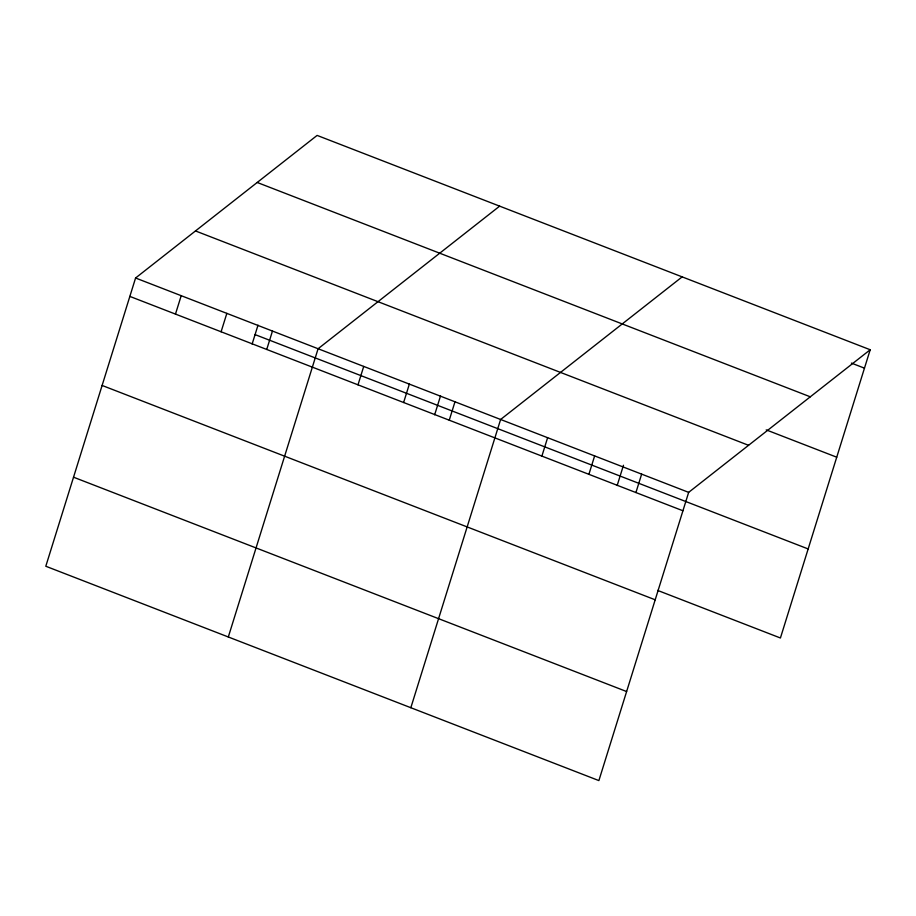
<?xml version="1.0" encoding="UTF-8"?>
<svg xmlns="http://www.w3.org/2000/svg" width="916" height="916" viewBox="0 0 916 916"><rect width="100%" height="100%" fill="white"/><g stroke="black" fill="none" stroke-linecap="round" stroke-linejoin="round"><path stroke-width="1.37" d="M135.579 278.006L45.8 566.248L598.881 780.592L688.66 492.361L870.2 349.752L317.119 135.408L135.579 278.006L688.66 492.361M175.471 314.096L181.208 295.696M221.1 331.775L226.836 313.375M252.129 344.038L258.014 325.157M266.728 349.465L272.464 331.065M228.313 636.975L318.092 348.744L499.632 206.146M357.996 384.835L363.721 366.423M403.624 402.513L409.349 384.113M434.653 414.776L440.539 395.895M449.252 420.192L454.977 401.792M410.837 707.713L500.617 419.482L682.145 276.884M541.894 456.099L547.619 437.699M588.908 474.316L594.633 455.916M617.166 485.514L623.475 465.271M635.922 492.533L641.647 474.133M870.2 349.752L780.421 637.994L657.665 590.419M851.411 363.102L864.464 368.163M257.201 182.467L810.294 396.811M766.211 429.879L836.732 457.199M195.486 230.946L748.567 445.302M255.072 334.603L808.164 548.947M129.843 296.406L682.924 510.762M102.111 385.453L655.192 599.797M73.532 477.202L626.624 691.546"/></g></svg>
